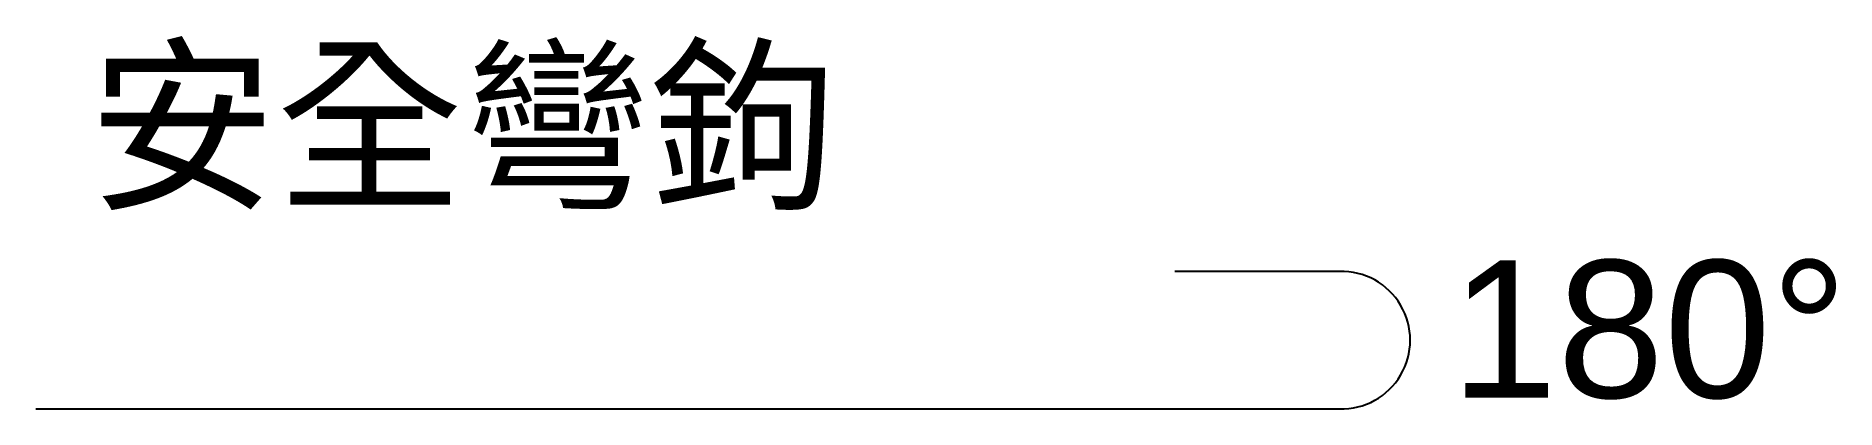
# Model space of a CAD drawing. Header units: millimetres. Extents: x 2578 to 2709, y 1570 to 1597.
import ezdxf

# ---------------------------------------------------------------- set-up
doc = ezdxf.new("R2010")
doc.units = ezdxf.units.MM
doc.styles.get("Standard").update_dxf_attribs({"font": 'arial.ttf'})

msp = doc.modelspace()

# ---------------------------------------------------------------- linework, layer by layer
msp.add_lwpolyline([(2578.23, 1569.94), (2673.1, 1569.94, 1.025901), (2673.1, 1579.94), (2661.1, 1579.94)], format="xyb")

# ---------------------------------------------------------------- texts
for s, p in [('安全彎鉤', (2582.05, 1585.51)), ('180%%D', (2681.17, 1570.75))]:
    msp.add_text(s, height=10).set_placement(p)

doc.saveas('drawing.dxf')
